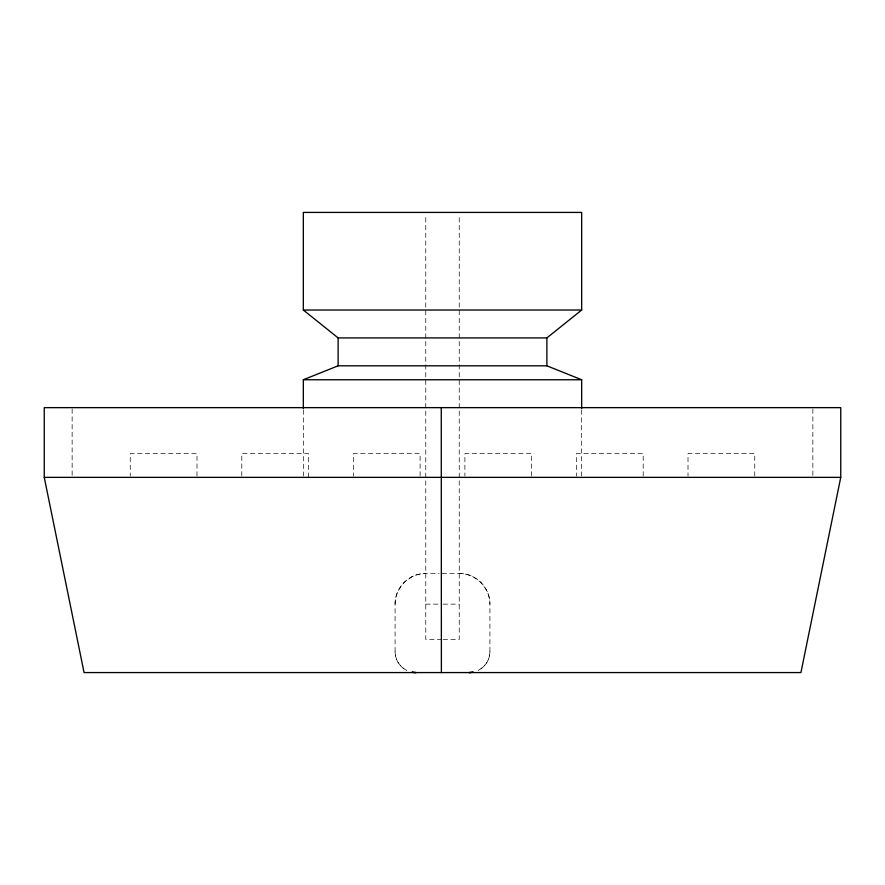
<?xml version="1.0" encoding="UTF-8"?>
<svg xmlns="http://www.w3.org/2000/svg" width="885" height="885" viewBox="0 0 885 885"><rect width="100%" height="100%" fill="white"/><g stroke="black" fill="none" stroke-linecap="round" stroke-linejoin="round"><path stroke-width="0.66" stroke-dasharray="4.42 3.32" d="M489.914 651.659C489.859 659.413 485.301 667.058 478.199 670.343A20.919 20.919 0 0 0 489.914 651.659L489.914 604.145A32.214 31.362 0 0 0 486.573 590.218L480.92 582.452L473.165 576.81A30.024 29.216 0 0 0 459.238 573.469L440.487 573.469M395.086 651.659A20.919 20.919 0 0 0 406.757 670.421C399.755 666.958 395.119 659.469 395.086 651.659L395.086 604.145A32.214 31.362 0 0 1 398.427 590.218L404.08 582.452L411.835 576.81A30.024 29.216 0 0 1 425.762 573.469L439.148 573.469M425.762 604.145L441.825 604.145M443.175 604.145L459.238 604.145M441.825 639.435L425.762 639.435L425.762 215.188M443.175 639.435L459.238 639.435L459.238 215.188M812.861 409.003L812.861 475.997M754.75 476.041L754.75 453.651L688.01 453.651L688.01 476.041M643.196 476.041L643.196 453.651L576.456 453.651L576.456 476.041M581.666 409.998L581.666 475.986M531.653 476.041L531.653 453.651L464.902 453.651L464.902 476.041M420.098 476.041L420.098 453.651L353.347 453.651L353.347 476.041M308.544 477.358L308.544 453.651L241.804 453.651L241.804 477.358M303.334 409.998L303.334 475.986M196.99 476.041L196.99 453.651L130.25 453.651L130.25 476.041M72.139 409.003L72.139 477.358M459.238 573.469A30.676 30.676 0 0 1 489.914 604.145M395.086 604.145A30.676 30.676 0 0 1 425.762 573.469"/><path stroke-width="1.33" d="M840.75 477.358L800.925 672.578L84.075 672.578L44.25 477.358L44.25 407.642L840.75 407.642L840.75 477.358L44.25 477.358M546.875 337.915L581.666 310.027L581.666 212.422L303.334 212.422L303.334 310.027L338.125 337.915L546.875 337.915L546.875 365.804L581.666 379.753L581.666 408.627M303.334 408.627L303.334 379.753L338.125 365.804L546.875 365.804M303.334 310.027L581.666 310.027M303.334 379.753L581.666 379.753M441.383 672.578L441.261 407.642M338.125 337.915L338.125 365.804M473.077 672.18L468.995 672.578A20.919 20.919 0 0 0 473.077 672.18M416.005 672.578L411.923 672.18A20.919 20.919 0 0 0 416.005 672.578"/></g></svg>
